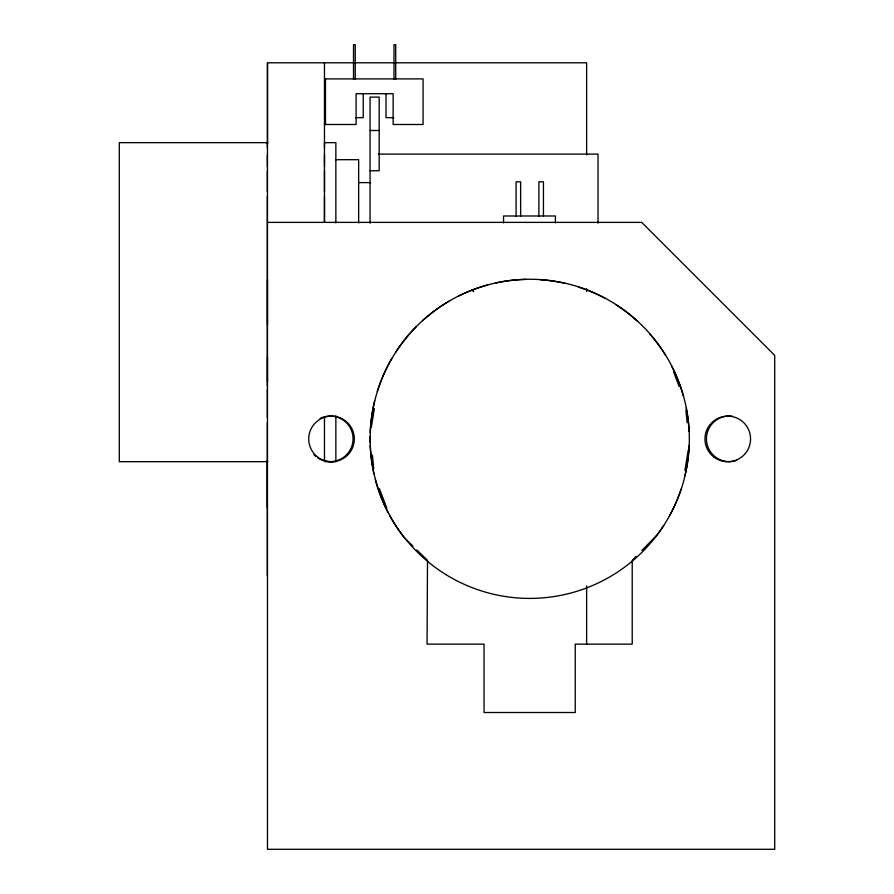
<?xml version="1.0" encoding="UTF-8"?>
<svg xmlns="http://www.w3.org/2000/svg" width="894" height="894" viewBox="0 0 894 894"><rect width="100%" height="100%" fill="white"/><g stroke="black" fill="none" stroke-linecap="round" stroke-linejoin="round"><path stroke-width="1.34" d="M267.317 507.345L267.317 460.265M267.317 417.632L267.317 388.845M267.317 386.096L267.317 196.222M267.317 192.087L267.317 170.642M267.317 166.642L267.317 154.673M267.317 148.024L267.317 142.593M267.474 381.962L267.474 357.187M267.474 324.891L267.474 279.453M267.474 222.382L641.702 222.382L774.707 355.387L774.707 849.3L267.474 849.3L267.474 62.803L586.632 62.803L586.632 154.863M324.466 196.222L324.466 222.382L324.466 62.803M324.466 192.087L324.466 170.642M324.466 166.642L324.466 154.673M324.466 148.024L324.466 142.593M371.334 427.321L374.385 408.614M684.916 470.434L688.179 450.386M636.103 556.392L632.226 560.359L632.226 644.127L575.233 644.127L575.233 712.518L484.045 712.518L484.045 644.127L427.053 644.127L427.511 560.359L416.839 549.944M641.914 550.436L657.414 534.556A159.579 159.579 0 0 0 663.739 525.448M324.466 78.895L423.063 78.895L423.063 124.489L393.137 124.489L393.137 93.714L356.091 93.714L356.091 124.489L324.466 124.489M355.454 117.65L363.221 117.65L363.221 93.714M393.785 117.65L386.018 117.65L386.018 93.714M370.06 130.502L379.179 130.502M267.842 142.66L119.293 142.66L119.293 461.673L267.842 461.673M324.757 142.66L335.865 142.66L335.865 222.93M378.397 154.114L598.03 154.114L598.03 223.176M335.865 159.691L358.662 159.691L358.662 222.93M370.06 170.754L379.179 170.754L379.179 97.122L370.06 97.122L370.06 223.176M358.662 182.611L370.731 182.611M324.757 461.673L335.865 461.673L335.865 415.688M412.961 546.156L404.222 537.629A159.579 159.579 0 0 1 389.639 515.547M471.764 289.768L473.731 291.735M673.73 372.273L679.094 386.431M379.458 488.694L386.767 507.971M685.91 410.391L687.14 422.605M372.385 455.102L373.748 468.668M586.632 288.762L586.632 291.556M586.632 585.872L586.632 644.451M555.42 222.897L555.42 215.99L503.546 215.99L503.546 222.897M543.44 216.192L543.44 181.795L538.881 181.795L538.881 216.192M520.643 216.192L520.643 181.795L516.084 181.795L516.084 216.192M395.707 79.097L395.707 44.7L393.997 44.7L393.997 79.097M355.242 79.097L355.242 44.7L353.532 44.7L353.532 79.097M325.494 78.895L325.494 124.489M324.466 416.794L324.466 461.371M267.474 62.803L267.474 143.688M267.317 422.873L267.317 575.736M689.084 445.413A159.579 159.579 0 0 1 684.938 475.664M681.127 489.119A159.579 159.579 0 0 1 669.472 515.838M388.32 513.078A159.579 159.579 0 0 1 375.279 479.419M373.949 473.976A159.579 159.579 0 0 1 370.183 445.089M370.094 442.284A159.579 159.579 0 0 1 370.071 436.685M370.194 432.495A159.579 159.579 0 0 1 374.664 400.881M377.29 391.449A159.579 159.579 0 0 1 391.874 358.416M395.539 352.459A159.579 159.579 0 0 1 416.425 326.489M422.493 320.7A159.579 159.579 0 0 1 449.391 301.021M457.996 296.361A159.579 159.579 0 0 1 487.822 284.951M495.969 282.962A159.579 159.579 0 0 1 526.309 279.409M540.278 279.733A159.579 159.579 0 0 1 564.986 283.342M578.474 287.03A159.579 159.579 0 0 1 605.294 298.451M616.134 304.843A159.579 159.579 0 0 1 637.031 320.912M649.748 333.887A159.579 159.579 0 0 1 665.415 355.097M671.595 366.059A159.579 159.579 0 0 1 683.273 395.785M686.19 408.022A159.579 159.579 0 0 1 689.039 431.422M736.701 460.376A22.797 22.797 0 0 1 706.551 441.055A22.797 22.797 0 0 1 732.365 416.246M331.741 416.079A22.797 22.797 0 0 1 351.878 446.128A22.797 22.797 0 0 1 317.649 457.806M315.738 456.387A22.797 22.797 0 0 1 313.973 454.755M320.175 418.403A22.797 22.797 0 0 1 330.556 416.034M714.138 457.225A22.797 22.797 0 0 0 750.401 441.614A22.797 22.797 0 0 0 718.742 418.012A22.797 22.797 0 0 0 714.138 457.225M320.119 458.7A22.797 22.797 0 0 0 354.315 438.954A22.797 22.797 0 0 0 320.119 419.208A22.797 22.797 0 0 0 320.119 458.7M445.827 574.551A159.579 159.579 0 0 0 689.263 443.659A159.579 159.579 0 0 0 454.186 298.283A159.579 159.579 0 0 0 445.827 574.551"/></g></svg>
